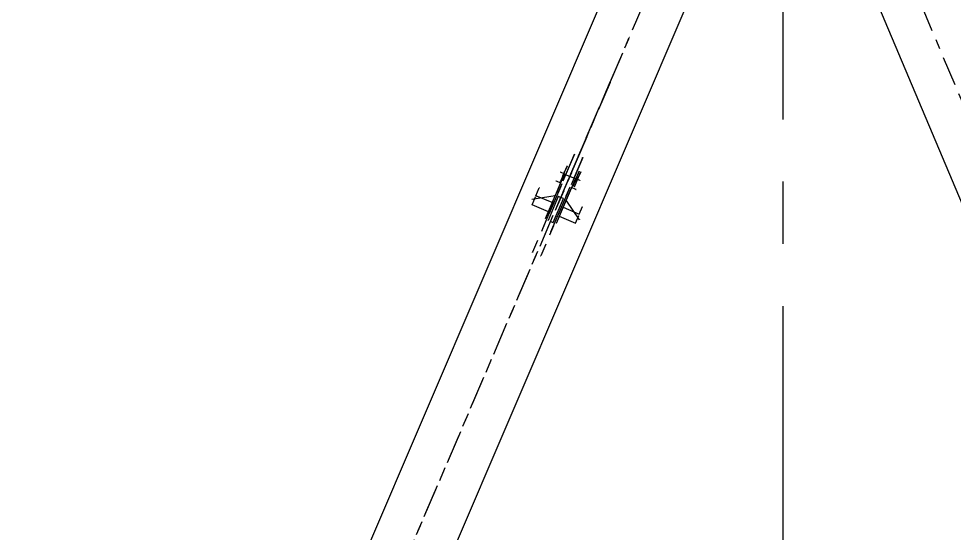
# Model space of a CAD drawing. Header units: millimetres. Extents: x 2368 to 8313, y 7493 to 11698.
# Drawn here: x 4810.7 to 4906, y 11373.3 to 11425.8 of the extents above; entities that cross this region are included whole.
import ezdxf

# ---------------------------------------------------------------- set-up
doc = ezdxf.new("R2010")
doc.units = ezdxf.units.MM
for name, pattern in [('CENTER', [50.8, 31.75, -6.35, 6.35, -6.35]), ('XKITLINE00', [0]), ('XKITLINE03', [6, 3, -1, 1, -1])]:
    doc.linetypes.add(name, pattern=pattern)

msp = doc.modelspace()

# ---------------------------------------------------------------- linework, layer by layer
at = {"color": 6, "linetype": 'CENTER'}
msp.add_line((4888.5882, 10907.5139), (4888.5882, 11495.735), dxfattribs=at)
at = {"color": 8, "linetype": 'XKITLINE03'}
for p, q in [((4724.5881, 11077.119), (4888.5881, 11460.5251)), ((4724.5882, 11077.119), (4888.5882, 11460.5251)), ((4888.5881, 11460.5251), (5052.5881, 11072.0118)), ((4888.5882, 11460.5251), (5052.5882, 11072.0118)), ((4814.4261, 11287.146), (4872.9122, 11423.8772)), ((4870.9422, 11419.2715), (4865.4556, 11406.4448)), ((4867.5996, 11411.4572), (4870.9751, 11419.3484)), ((4867.3283, 11411.9672), (4865.919, 11408.6723)), ((4868.1558, 11411.6132), (4866.7465, 11408.3184)), ((4866.958, 11411.1015), (4867.3283, 11411.9672)), ((4867.7855, 11410.7475), (4868.1558, 11411.6132)), ((4864.0848, 11404.3843), (4866.958, 11411.1015)), ((4864.9122, 11404.0303), (4867.7855, 11410.7475)), ((4866.1394, 11409.7725), (4866.5605, 11410.7571)), ((4866.5605, 11410.7571), (4866.3147, 11410.1822)), ((4866.9595, 11409.9606), (4867.5996, 11411.4572)), ((4866.3087, 11409.9648), (4865.0521, 11407.027)), ((4865.5746, 11406.7231), (4866.9595, 11409.9606)), ((4865.849, 11410.1615), (4866.3087, 11409.9648)), ((4866.3147, 11410.1822), (4865.8935, 11409.1977)), ((4866.3006, 11409.9459), (4867.4039, 11409.474)), ((4867.5651, 11409.6474), (4867.1439, 11408.6628)), ((4867.3898, 11409.2376), (4867.811, 11410.2222)), ((4867.5369, 11409.1747), (4867.9581, 11410.1593)), ((4867.811, 11410.2222), (4867.5651, 11409.6474)), ((4867.9581, 11410.1593), (4867.7122, 11409.5844)), ((4865.919, 11408.6723), (4863.0457, 11401.9551)), ((4865.9121, 11409.0377), (4864.6555, 11406.0999)), ((4865.4524, 11409.2343), (4865.9121, 11409.0377)), ((4867.412, 11409.4929), (4866.1554, 11406.5551)), ((4867.7122, 11409.5844), (4867.291, 11408.5999)), ((4867.8717, 11409.2963), (4867.412, 11409.4929)), ((4862.969, 11407.3697), (4865.3462, 11407.7656)), ((4863.3971, 11407.735), (4863.7367, 11408.529)), ((4865.0521, 11407.027), (4863.3971, 11407.735)), ((4866.7465, 11408.3184), (4863.8732, 11401.6012)), ((4865.3462, 11407.7656), (4864.3245, 11405.3771)), ((4867.0154, 11408.5657), (4865.7588, 11405.628)), ((4867.4751, 11408.3691), (4867.0154, 11408.5657)), ((4863.0005, 11406.8078), (4863.3401, 11407.6018)), ((4864.6555, 11406.0999), (4863.0005, 11406.8078)), ((4865.6705, 11407.6592), (4864.6255, 11405.2161)), ((4865.1404, 11404.9958), (4866.1854, 11407.4389)), ((4866.4863, 11407.2779), (4865.4646, 11404.8894)), ((4865.9309, 11407.556), (4865.6705, 11407.6592)), ((4866.1854, 11407.4389), (4865.9309, 11407.556)), ((4867.8419, 11405.2853), (4866.4863, 11407.2779)), ((4865.4556, 11406.4448), (4865.5746, 11406.7231)), ((4866.1554, 11406.5551), (4867.8104, 11405.8472)), ((4867.8104, 11405.8472), (4868.15, 11406.6412)), ((4864.88, 11405.099), (4865.1404, 11404.9958)), ((4865.7588, 11405.628), (4867.4138, 11404.92)), ((4867.4138, 11404.92), (4867.7534, 11405.714))]:
    msp.add_line(p, q, dxfattribs=at)
at = {"color": 8, "linetype": 'XKITLINE00'}
for p, q in [((4873.6618, 11435.9436), (4807.5808, 11281.4566)), ((4881.1321, 11432.7801), (4739.3285, 11101.2657)), ((4895.6673, 11433.3218), (5037.8981, 11096.3795))]:
    msp.add_line(p, q, dxfattribs=at)
for centre in [(4872.9122, 11423.8772), (4870.9422, 11419.2715), (4870.9751, 11419.3484), (4867.3283, 11411.9672), (4867.3283, 11411.9672), (4868.1558, 11411.6132), (4868.1558, 11411.6132), (4866.5605, 11410.7571), (4866.5605, 11410.7571), (4866.958, 11411.1015), (4866.958, 11411.1015), (4867.5996, 11411.4572), (4867.5996, 11411.4572), (4867.7855, 11410.7475), (4867.7855, 11410.7475), (4865.849, 11410.1615), (4866.1394, 11409.7725), (4866.3006, 11409.9459), (4866.3087, 11409.9648), (4866.3087, 11409.9648), (4866.3147, 11410.1822), (4866.3147, 11410.1822), (4866.9595, 11409.9606), (4866.9595, 11409.9606), (4867.5651, 11409.6474), (4867.5651, 11409.6474), (4867.811, 11410.2222), (4867.811, 11410.2222), (4867.9581, 11410.1593), (4867.9581, 11410.1593), (4865.4524, 11409.2343), (4865.8935, 11409.1977), (4865.9121, 11409.0377), (4865.9121, 11409.0377), (4865.919, 11408.6723), (4865.919, 11408.6723), (4867.1439, 11408.6628), (4867.3898, 11409.2376), (4867.4039, 11409.474), (4867.412, 11409.4929), (4867.412, 11409.4929), (4867.5369, 11409.1747), (4867.7122, 11409.5844), (4867.7122, 11409.5844), (4867.8717, 11409.2963), (4863.3971, 11407.735), (4863.3971, 11407.735), (4863.7367, 11408.529), (4865.3462, 11407.7656), (4865.3462, 11407.7656), (4866.7465, 11408.3184), (4866.7465, 11408.3184), (4867.0154, 11408.5657), (4867.0154, 11408.5657), (4867.291, 11408.5999), (4867.4751, 11408.3691), (4862.969, 11407.3697), (4863.0005, 11406.8078), (4863.0005, 11406.8078), (4863.3401, 11407.6018), (4865.0521, 11407.027), (4865.0521, 11407.027), (4865.6705, 11407.6592), (4865.6705, 11407.6592), (4865.9309, 11407.556), (4865.9309, 11407.556), (4866.1854, 11407.4389), (4866.1854, 11407.4389), (4866.4863, 11407.2779), (4866.4863, 11407.2779), (4864.6555, 11406.0999), (4864.6555, 11406.0999), (4865.4556, 11406.4448), (4865.4556, 11406.4448), (4865.5746, 11406.7231), (4865.5746, 11406.7231), (4866.1554, 11406.5551), (4866.1554, 11406.5551), (4867.8104, 11405.8472), (4867.8104, 11405.8472), (4868.15, 11406.6412), (4864.3245, 11405.3771), (4864.6255, 11405.2161), (4864.88, 11405.099), (4865.1404, 11404.9958), (4865.1404, 11404.9958), (4865.4646, 11404.8894), (4865.7588, 11405.628), (4865.7588, 11405.628), (4867.4138, 11404.92), (4867.4138, 11404.92), (4867.7534, 11405.714), (4867.8419, 11405.2853), (4864.0848, 11404.3843), (4864.9122, 11404.0303), (4863.0457, 11401.9551), (4863.8732, 11401.6012)]:
    msp.add_circle(centre, 0.004, dxfattribs=at)

doc.saveas('drawing.dxf')
